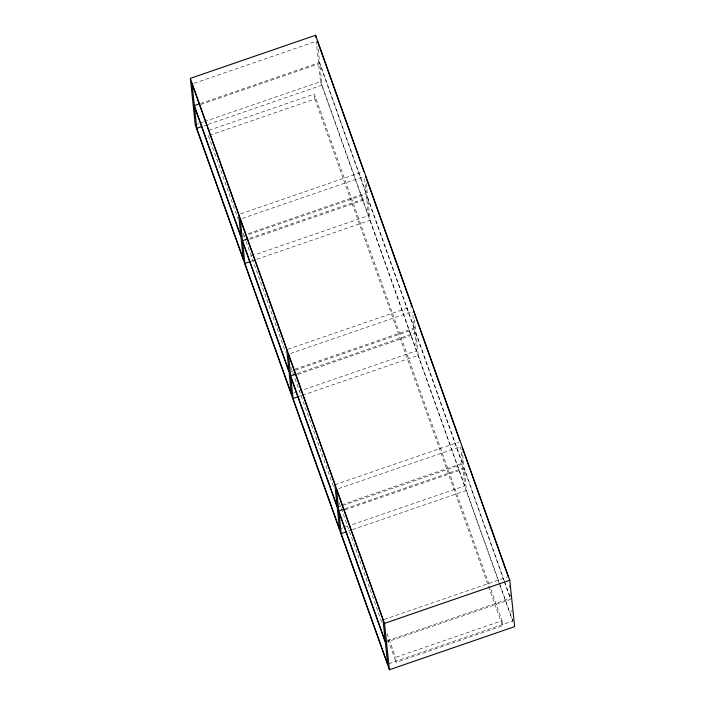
<?xml version="1.0" encoding="UTF-8"?>
<svg xmlns="http://www.w3.org/2000/svg" width="705" height="705" viewBox="0 0 705 705"><rect width="100%" height="100%" fill="white"/><g stroke="black" fill="none" stroke-linecap="round" stroke-linejoin="round"><path stroke-width="0.53" stroke-dasharray="3.52 2.64" d="M194.166 83.305L316.307 41.26M200.572 103.468L319.603 62.489L317.902 46.301M200.687 104.534L319.718 63.556L366.23 194.087L368.495 215.677L254.637 254.866M195.223 124.759L203.507 121.903M204.538 121.551L320.467 81.639L316.157 40.643M203.992 125.772L207.094 124.697M208.125 124.344L321.991 85.146L319.718 63.556M208.918 130.328L314.342 94.029L490.178 587.529M209.438 135.325L314.862 99.026L314.342 94.029M240.669 213.826L363.842 171.421M242.3 218.409L364.441 176.365M248.116 233.637L366.115 193.011L364.529 177.898M243.049 236.483L366.23 194.087M249.746 238.211L367.746 197.594L366.159 182.48M249.861 239.286L367.86 198.66L414.364 329.191L416.629 350.782L302.771 389.971M250.495 256.294L253.597 255.228M251.095 261.229L370.125 220.251L367.86 198.66M287.772 349.283L410.945 306.887M290.434 353.513L412.575 311.46M295.219 369.094L414.249 328.116L412.548 311.927M291.191 371.588L294.293 370.522M295.325 370.169L414.364 329.191M296.849 373.676L415.88 332.698L414.408 318.66M297.995 374.39L415.994 333.765L462.498 464.295L464.771 485.877L348.843 525.789M293.456 393.178L301.74 390.332M299.228 396.333L301.299 395.62M302.33 395.267L418.268 355.355L415.994 333.765M334.875 484.749L459.087 441.991M338.576 488.618L459.678 446.926M341.282 504.912L462.392 463.22L460.682 447.032M337.254 507.406L462.498 464.295M344.983 508.781L464.022 467.803L462.321 451.605M345.098 509.847L464.137 468.869L503.996 580.753M339.528 528.997L342.63 527.93M343.661 527.569L347.803 526.141M348.402 531.085L351.504 530.01M352.544 529.658L466.402 490.46L464.137 468.869M384.049 619.492L507.221 577.095M387.353 640.73L510.526 598.325M385.397 642.511L510.64 599.4M501.995 620.708L502.524 625.705L396.06 662.356L395.54 657.36L501.995 620.708L490.548 588.569M388.693 663.74L512.905 620.982L512.685 618.823M319.603 62.489L366.115 193.011M367.746 197.594L414.249 328.116M415.88 332.698L462.392 463.22M464.022 467.803L504.251 580.717M504.621 581.748L510.156 597.285M504.366 581.784L510.27 598.36M321.991 85.146L368.495 215.677M370.125 220.251L416.629 350.782M418.268 355.355L464.771 485.877M466.402 490.46L512.905 620.982M320.467 81.639L499.519 584.154M499.889 585.194L512.808 621.457M314.862 99.026L502.524 625.705M387.036 633.513L395.54 657.36M208.407 135.677L237.955 218.62M243.128 233.135L245.719 240.387M246.08 241.427L285.613 352.359M290.786 366.873L334.003 488.177M339.175 502.691L381.652 621.916M387.935 639.541L396.06 662.356M509.169 585.37L509.389 587.529M510.076 594.007L510.297 596.166M511.777 610.186L511.997 612.345"/><path stroke-width="1.06" d="M190.35 78.361L315.593 35.25L509.777 580.241L514.65 626.639L389.407 669.75L195.223 124.759L190.35 78.361L384.533 623.361L389.407 669.75M194.36 105.6L192.095 84.018L238.598 214.54L240.863 236.131L194.36 105.6L199.533 103.82M196.739 128.266L194.474 106.675L240.978 237.197L243.251 258.788L196.739 128.266L201.921 126.486M242.502 240.705L240.229 219.123L286.732 349.645L289.006 371.235L242.502 240.705L247.675 238.924M244.882 263.37L242.608 241.78L289.12 372.302L291.385 393.892L244.882 263.37L250.055 261.59M290.636 375.809L288.371 354.218L334.875 484.749L337.14 506.34L290.636 375.809L295.809 374.029M293.016 398.475L290.751 376.884L337.254 507.406L339.528 528.997L293.016 398.475L298.197 396.686M338.77 510.913L336.505 489.323L383.009 619.854L385.282 641.444L338.77 510.913L343.952 509.133M341.158 533.579L338.885 511.989L385.397 642.511L387.662 664.101L341.158 533.579L346.331 531.79M384.533 623.361L509.777 580.241M317.708 41.939L363.842 171.421M365.472 176.003L411.984 306.525M413.615 311.108L459.748 440.599M462.119 447.252L508.261 576.734M315.593 35.25L315.822 37.409"/></g></svg>
